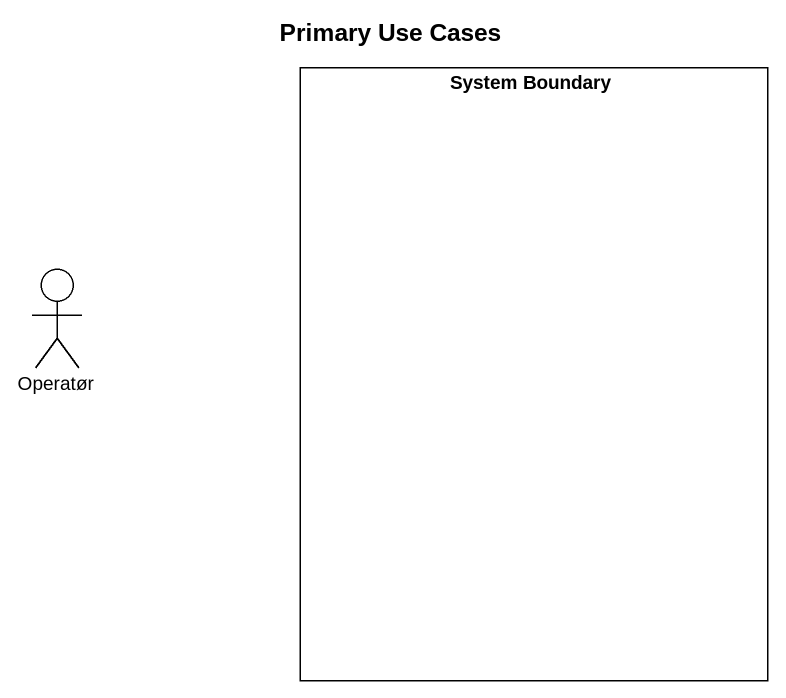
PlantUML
@startuml
title Primary Use Cases
rectangle "System Boundary" as System_Boundary
actor Operatør
@enduml
